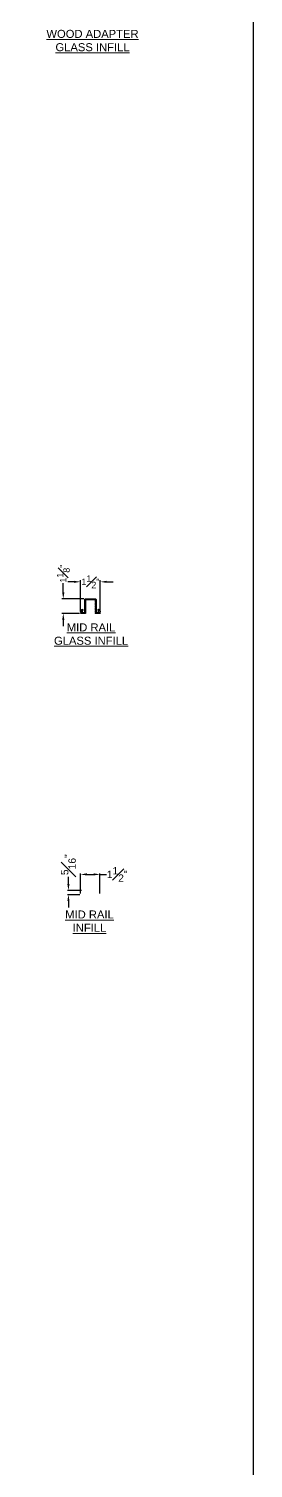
# Model space of a CAD drawing. Header units: inches. Extents: x -333 to 1223, y -450 to 45.
# Drawn here: x 266 to 283.5, y -198.6 to -86.2 of the extents above; entities that cross this region are included whole.
import ezdxf

# ---------------------------------------------------------------- set-up
doc = ezdxf.new("R2010")
doc.units = ezdxf.units.IN
doc.header["$MEASUREMENT"] = 0
doc.layers.get('Defpoints').update_dxf_attribs({"color": 85})
for name, color, linetype in [('Detail', 251, 'Continuous'), ('Dims', 1, 'Continuous'), ('PL', 252, 'Continuous')]:
    doc.layers.add(name, color=color, linetype=linetype)
doc.styles.add('SM0', font='arial.ttf', dxfattribs={"height": 0.575})
doc.styles.get("Standard").update_dxf_attribs({"font": 'arial.ttf'})
doc.styles.add('style-sm', font='arial.ttf', dxfattribs={"height": 0.25})
doc.styles.add('style-SM4', font='arial.ttf', dxfattribs={"height": 0.5})
doc.dimstyles.new('Arch-sm', dxfattribs={"dimtxt": 0.25, "dimasz": 0.25, "dimexe": 0.0625, "dimexo": 0.0625, "dimgap": 0.125, "dimtad": 0, "dimdec": 4, "dimzin": 0, "dimdsep": 46, "dimlunit": 4, "dimtxsty": 'style-sm', "dimcen": 0.09, "dimclrd": 256, "dimclre": 256, "dimclrt": 7, "dimadec": 1, "dimazin": 1, "dimtfac": 1, "dimtdec": 4, "dimtofl": 0, "dimtmove": 0, "dimatfit": 3, "dimfxl": 0.18, "dimfrac": 1, "dimtolj": 1, "dimtzin": 0, "dimlwd": -1, "dimlwe": -1, "dimarcsym": 0})
doc.dimstyles.new('Arch-sm4', dxfattribs={"dimtxt": 0.5, "dimasz": 0.5, "dimexe": 0.125, "dimexo": 0.125, "dimgap": 0.125, "dimtad": 0, "dimdec": 4, "dimzin": 0, "dimdsep": 46, "dimlunit": 4, "dimtxsty": 'style-SM4', "dimcen": 0.1875, "dimclrd": 256, "dimclre": 256, "dimclrt": 7, "dimadec": 1, "dimazin": 1, "dimtfac": 1, "dimtdec": 4, "dimtofl": 0, "dimtmove": 0, "dimatfit": 3, "dimfxl": 0.18, "dimfrac": 1, "dimtolj": 1, "dimtzin": 0, "dimlwd": -1, "dimlwe": -1, "dimarcsym": 0})

# ---------------------------------------------------------------- blocks, each defined once
blk = doc.blocks.new('*D458')
at = {"layer": 'Defpoints', "color": 0, "transparency": 16777216}
for p in [(271.55, -152.26), (270.03, -153.81), (271.55, -153.83)]:
    blk.add_point(p, dxfattribs=at)
at = {"layer": 'Dims', "transparency": 16777216}
for p, q in [((270.03, -153.74), (270.03, -152.19)), ((270.53, -152.26), (271.05, -152.26)), ((271.55, -153.76), (271.55, -152.19)), ((271.55, -152.26), (272.05, -152.26))]:
    blk.add_line(p, q, dxfattribs=at)
for points in [[(270.53, -152.17), (270.53, -152.34), (270.03, -152.26)], [(271.05, -152.17), (271.05, -152.34), (271.55, -152.26)]]:
    blk.add_solid(points, dxfattribs=at)
at = {"layer": 'Dims', "color": 7, "transparency": 16777216, "insert": (272.89, -152.26), "char_height": 0.575, "attachment_point": 5, "style": 'SM0'}
blk.add_mtext('\\A1;1{\\H1.000000x;\\S1#2;}"', dxfattribs=at)
blk = doc.blocks.new('*D459')
at = {"layer": 'Defpoints', "color": 0, "transparency": 16777216}
for p in [(269.09, -153.84), (270.06, -153.84), (270.17, -153.51)]:
    blk.add_point(p, dxfattribs=at)
at = {"layer": 'Dims', "transparency": 16777216}
for p, q in [((269.09, -153.01), (269.09, -152.44)), ((270.11, -153.51), (269.03, -153.51)), ((269.99, -153.84), (269.03, -153.84)), ((269.09, -154.34), (269.09, -154.84))]:
    blk.add_line(p, q, dxfattribs=at)
for points in [[(269.01, -153.01), (269.18, -153.01), (269.09, -153.51)], [(269.01, -154.34), (269.18, -154.34), (269.09, -153.84)]]:
    blk.add_solid(points, dxfattribs=at)
at = {"layer": 'Dims', "color": 7, "transparency": 16777216, "insert": (269.09, -151.5), "char_height": 0.575, "attachment_point": 5, "rotation": 90, "style": 'SM0'}
blk.add_mtext('\\A1;{\\H1.000000x;\\S5#16;}"', dxfattribs=at)
blk = doc.blocks.new('*D456')
at = {"layer": 'Defpoints', "color": 0, "transparency": 16777216}
for p in [(271.57, -129.4), (270.04, -131.84), (271.57, -131.84)]:
    blk.add_point(p, dxfattribs=at)
at = {"layer": 'Dims', "transparency": 16777216}
for p, q in [((270.04, -131.71), (270.04, -129.27)), ((271.57, -131.71), (271.57, -129.27)), ((269.54, -129.4), (269.04, -129.4)), ((272.07, -129.4), (272.57, -129.4))]:
    blk.add_line(p, q, dxfattribs=at)
for points in [[(269.54, -129.32), (269.54, -129.48), (270.04, -129.4)], [(272.07, -129.32), (272.07, -129.48), (271.57, -129.4)]]:
    blk.add_solid(points, dxfattribs=at)
at = {"layer": 'Dims', "color": 7, "transparency": 16777216, "insert": (270.81, -129.4), "char_height": 0.5, "attachment_point": 5, "style": 'style-SM4'}
blk.add_mtext('\\A1;1{\\H1.000000x;\\S1#2;}"', dxfattribs=at)
blk = doc.blocks.new('*D457')
at = {"layer": 'Defpoints', "color": 0, "transparency": 16777216}
for p in [(270.41, -130.73), (268.69, -131.87), (270.07, -131.87)]:
    blk.add_point(p, dxfattribs=at)
at = {"layer": 'Dims', "transparency": 16777216}
for p, q in [((268.69, -130.23), (268.69, -129.51)), ((270.29, -130.73), (268.57, -130.73)), ((269.95, -131.87), (268.57, -131.87)), ((268.69, -132.37), (268.69, -132.87))]:
    blk.add_line(p, q, dxfattribs=at)
for points in [[(268.61, -130.23), (268.78, -130.23), (268.69, -130.73)], [(268.61, -132.37), (268.78, -132.37), (268.69, -131.87)]]:
    blk.add_solid(points, dxfattribs=at)
at = {"layer": 'Dims', "color": 7, "transparency": 16777216, "insert": (268.69, -128.76), "char_height": 0.5, "attachment_point": 5, "rotation": 90, "style": 'style-SM4'}
blk.add_mtext('\\A1;1{\\H1.000000x;\\S1#8;}"', dxfattribs=at)

msp = doc.modelspace()

# ---------------------------------------------------------------- linework, layer by layer
at = {"layer": 'Detail'}
msp.add_lwpolyline([(271.24338, -131.78976, 0.414213562), (271.25838, -131.80476), (271.43088, -131.80476, 0.414213562), (271.44588, -131.78976), (271.44588, -131.66275), (271.40503, -131.592, -1), (271.45873, -131.561), (271.55587, -131.72926, -0.577350269), (271.54288, -131.75176), (271.53538, -131.75176, 1), (271.53538, -131.80676), (271.54288, -131.80676, -0.414213562), (271.57288, -131.83676, -0.414213562), (271.54288, -131.86676), (271.19638, -131.86676), (271.18138, -131.85176), (271.19638, -131.83676), (271.18138, -131.82176), (271.19638, -131.80676), (271.18138, -131.79176), (271.19638, -131.77676), (271.18138, -131.76176), (271.19638, -131.74676), (271.18138, -131.73176), (271.19638, -131.71676), (271.18138, -131.70176), (271.19638, -131.68676), (271.18138, -131.67176), (271.19638, -131.65676), (271.18138, -131.64176), (271.19638, -131.62676), (271.18138, -131.61176), (271.19638, -131.59676), (271.18138, -131.58176), (271.19638, -131.56676), (271.18138, -131.55176), (271.19638, -131.53676), (271.18138, -131.52176), (271.19638, -131.50676), (271.18138, -131.49176), (271.19638, -131.47676), (271.18138, -131.46176), (271.19638, -131.44676), (271.18138, -131.43176), (271.19638, -131.41676), (271.18138, -131.40176), (271.19638, -131.38676), (271.18138, -131.37176), (271.19638, -131.35676), (271.18138, -131.34176), (271.19638, -131.32676), (271.18138, -131.31176), (271.19638, -131.29676), (271.18138, -131.28176), (271.19638, -131.26676), (271.18138, -131.25176), (271.19638, -131.23676), (271.18138, -131.22176), (271.19638, -131.20676), (271.18138, -131.19176), (271.19638, -131.17676), (271.18138, -131.16176), (271.19638, -131.14676), (271.18138, -131.13176), (271.19638, -131.11676), (271.18138, -131.10176), (271.19638, -131.08676), (271.18138, -131.07176), (271.19638, -131.05676), (271.18138, -131.04176), (271.19638, -131.02676), (271.18138, -131.01176), (271.19638, -130.99676), (271.18138, -130.98176), (271.19638, -130.96676), (271.18138, -130.95176), (271.19638, -130.93676), (271.18138, -130.92176), (271.19638, -130.90676), (271.18138, -130.89176), (271.19638, -130.87676), (271.18138, -130.86176), (271.19638, -130.84676), (271.18138, -130.83176), (271.19638, -130.81676), (271.19638, -130.81076, 0.414213562), (271.18138, -130.79576), (270.43338, -130.79576, 0.414213562), (270.41838, -130.81076), (270.41838, -130.81676), (270.43338, -130.83176), (270.41838, -130.84676), (270.43338, -130.86176), (270.41838, -130.87676), (270.43338, -130.89176), (270.41838, -130.90676), (270.43338, -130.92176), (270.41838, -130.93676), (270.43338, -130.95176), (270.41838, -130.96676), (270.43338, -130.98176), (270.41838, -130.99676), (270.43338, -131.01176), (270.41838, -131.02676), (270.43338, -131.04176), (270.41838, -131.05676), (270.43338, -131.07176), (270.41838, -131.08676), (270.43338, -131.10176), (270.41838, -131.11676), (270.43338, -131.13176), (270.41838, -131.14676), (270.43338, -131.16176), (270.41838, -131.17676), (270.43338, -131.19176), (270.41838, -131.20676), (270.43338, -131.22176), (270.41838, -131.23676), (270.43338, -131.25176), (270.41838, -131.26676), (270.43338, -131.28176), (270.41838, -131.29676), (270.43338, -131.31176), (270.41838, -131.32676), (270.43338, -131.34176), (270.41838, -131.35676), (270.43338, -131.37176), (270.41838, -131.38676), (270.43338, -131.40176), (270.41838, -131.41676), (270.43338, -131.43176), (270.41838, -131.44676), (270.43338, -131.46176), (270.41838, -131.47676), (270.43338, -131.49176), (270.41838, -131.50676), (270.43338, -131.52176), (270.41838, -131.53676), (270.43338, -131.55176), (270.41838, -131.56676), (270.43338, -131.58176), (270.41838, -131.59676), (270.43338, -131.61176), (270.41838, -131.62676), (270.43338, -131.64176), (270.41838, -131.65676), (270.43338, -131.67176), (270.41838, -131.68676), (270.43338, -131.70176), (270.41838, -131.71676), (270.43338, -131.73176), (270.41838, -131.74676), (270.43338, -131.76176), (270.41838, -131.77676), (270.43338, -131.79176), (270.41838, -131.80676), (270.43338, -131.82176), (270.41838, -131.83676), (270.43338, -131.85176), (270.41838, -131.86676), (270.07188, -131.86676, -0.414213562), (270.04188, -131.83676), (270.04188, -131.83676, -0.414213562), (270.07188, -131.80676), (270.07938, -131.80676, 1), (270.07938, -131.75176), (270.07188, -131.75176, -0.577350269), (270.05889, -131.72926), (270.15603, -131.561, -1), (270.20973, -131.592), (270.16888, -131.66275), (270.16888, -131.79728, 0.414213562), (270.17636, -131.80476), (270.35638, -131.80476, 0.414213562), (270.37138, -131.78976), (270.37138, -130.77626, -0.414213562), (270.41388, -130.73376), (271.20088, -130.73376, -0.414213562), (271.24338, -130.77626)], format="xyb", close=True, dxfattribs=at)
at = {"layer": 'PL'}
msp.add_lwpolyline([(-26.37791, 32.89608), (283.48766, 32.89608), (283.48766, -305), (-26.37791, -305)], close=True, dxfattribs=at)

# ---------------------------------------------------------------- texts
at = {"layer": 'Dims', "lineweight": 0, "ltscale": 4, "char_height": 0.625, "width": 9.2876192, "attachment_point": 5}
for s, insert in [('{\\LWOOD ADAPTER\\PGLASS INFILL}', (270.96987, -87.11871)), ('{\\LMID RAIL\\PGLASS INFILL}', (270.85779, -133.48517)), ('{\\LMID RAIL\\PINFILL}', (270.73693, -155.90902))]:
    msp.add_mtext(s, dxfattribs=dict(at, insert=insert))

# ---------------------------------------------------------------- dimensions: what is measured, and where the dimension line sits
at = {"layer": 'Dims'}
dim = msp.add_linear_dim(base=(268.69293, -131.86676), p1=(270.41388, -130.73376), p2=(270.07188, -131.86676), angle=90, dimstyle='Arch-sm4', dxfattribs=at)
dim.commit()
dim.dimension.update_dxf_attribs({"geometry": '*D457', "text_midpoint": (268.69293, -128.76241), "dimtype": 160})
dim = msp.add_linear_dim(base=(271.57288, -129.39973), p1=(270.04188, -131.83676), p2=(271.57288, -131.83676), dimstyle='Arch-sm4', dxfattribs=at)
dim.commit()
dim.dimension.update_dxf_attribs({"geometry": '*D456', "text_midpoint": (270.80738, -129.39973)})
dim = msp.add_linear_dim(base=(269.09285, -153.83508), p1=(270.169, -153.51308), p2=(270.05716, -153.83508), angle=90, dimstyle='Arch-sm', override={"dimtxt": 0.625, "dimasz": 0.5, "dimtxsty": 'SM0'}, dxfattribs=at)
dim.commit()
dim.dimension.update_dxf_attribs({"geometry": '*D459', "text_midpoint": (269.09285, -151.4993), "dimtype": 160})
dim = msp.add_linear_dim(base=(271.55065, -152.25539), p1=(270.02816, -153.80608), p2=(271.55065, -153.82658), dimstyle='Arch-sm', override={"dimtxt": 0.625, "dimasz": 0.5, "dimtxsty": 'SM0'}, dxfattribs=at)
dim.commit()
dim.dimension.update_dxf_attribs({"geometry": '*D458', "text_midpoint": (272.89041, -152.25539)})

doc.saveas('drawing.dxf')
